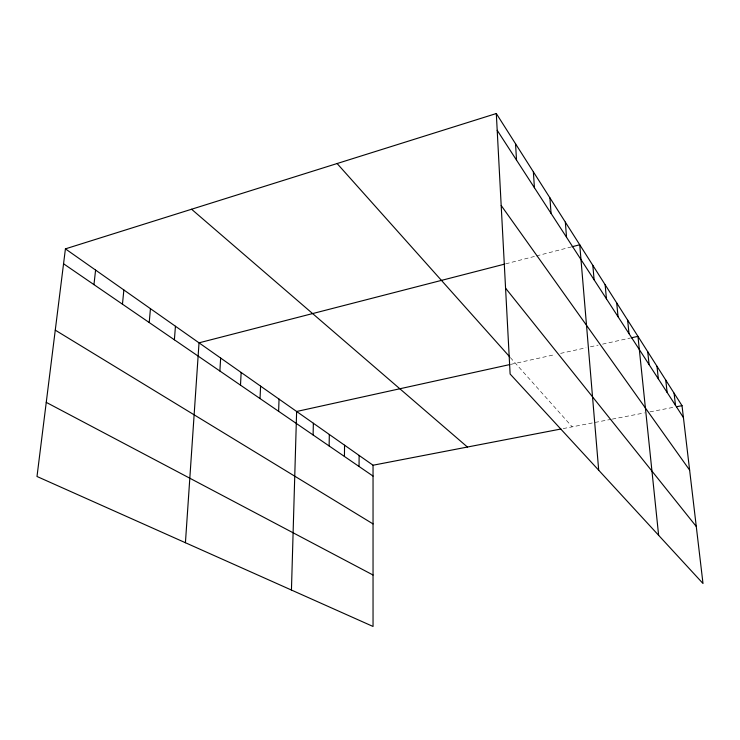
<?xml version="1.0" encoding="UTF-8"?>
<svg xmlns="http://www.w3.org/2000/svg" width="740" height="740" viewBox="0 0 740 740"><rect width="100%" height="100%" fill="white"/><g stroke="black" fill="none" stroke-linecap="round" stroke-linejoin="round"><path stroke-width="0.56" stroke-dasharray="3.7 2.78" d="M505.735 263.829L535.39 256.197M536.5 255.911L570.873 247.058M511.053 364.293L555.111 354.589M560.624 353.378L585.997 347.791M590.409 346.82L598.133 345.118M602.563 344.146L630.212 338.06M563.205 428.571L611.185 419.321M612.295 419.108L644.457 412.911M649.979 411.847L675.389 406.954M510.341 357.568L572.187 426.841"/><path stroke-width="1.11" d="M359.057 466.496L359.113 455.433M344.433 456.46L344.553 445.193M329.134 445.97L329.318 434.482M313.103 434.963L313.362 423.252M291.44 590.048L296.629 411.486L509.943 364.533M278.619 411.311L279.054 399.119M260.045 398.573L260.582 386.132M240.5 385.161L241.148 372.461M219.882 371.018L220.649 358.04M185.426 542.735L199.023 342.833L504.634 264.115M174.39 339.808L175.445 326.248M149.221 322.538L150.442 308.663M122.461 304.177L123.867 289.978M93.962 284.632L95.59 270.082M65.416 248.862L37 476.486L373.043 626.466L373.043 465.229L65.416 248.862L496.309 113.534L682.021 405.668L703 583.499L510.119 374.014L496.309 113.534M571.974 246.771L579.744 244.774L598.697 470.224M631.322 337.819L637.963 336.358L658.628 535.307M373.043 465.229L560.957 429.006M676.499 406.732L682.021 405.668M46.25 402.366L373.043 575.017M55.269 330.151L373.043 523.92M63.557 263.773L373.043 476.088M191.577 209.235L467.43 447.034M337.107 163.531L509.61 356.745M505.568 288.175L696.275 526.473M501.184 205.498L689.625 470.104M497.197 130.314L683.427 417.573M674.085 393.19L675.49 405.326M665.75 380.073L667.147 392.459M656.972 366.263L658.36 378.908M647.722 351.713L649.1 364.626M627.64 320.124L629 333.611M616.716 302.947L618.057 316.729M605.135 284.724L606.449 298.831M592.832 265.373L594.109 279.803M565.341 222.12L566.535 237.263M549.913 197.858L551.06 213.388M533.364 171.819L534.428 187.747M515.54 143.782L516.529 160.136"/></g></svg>
